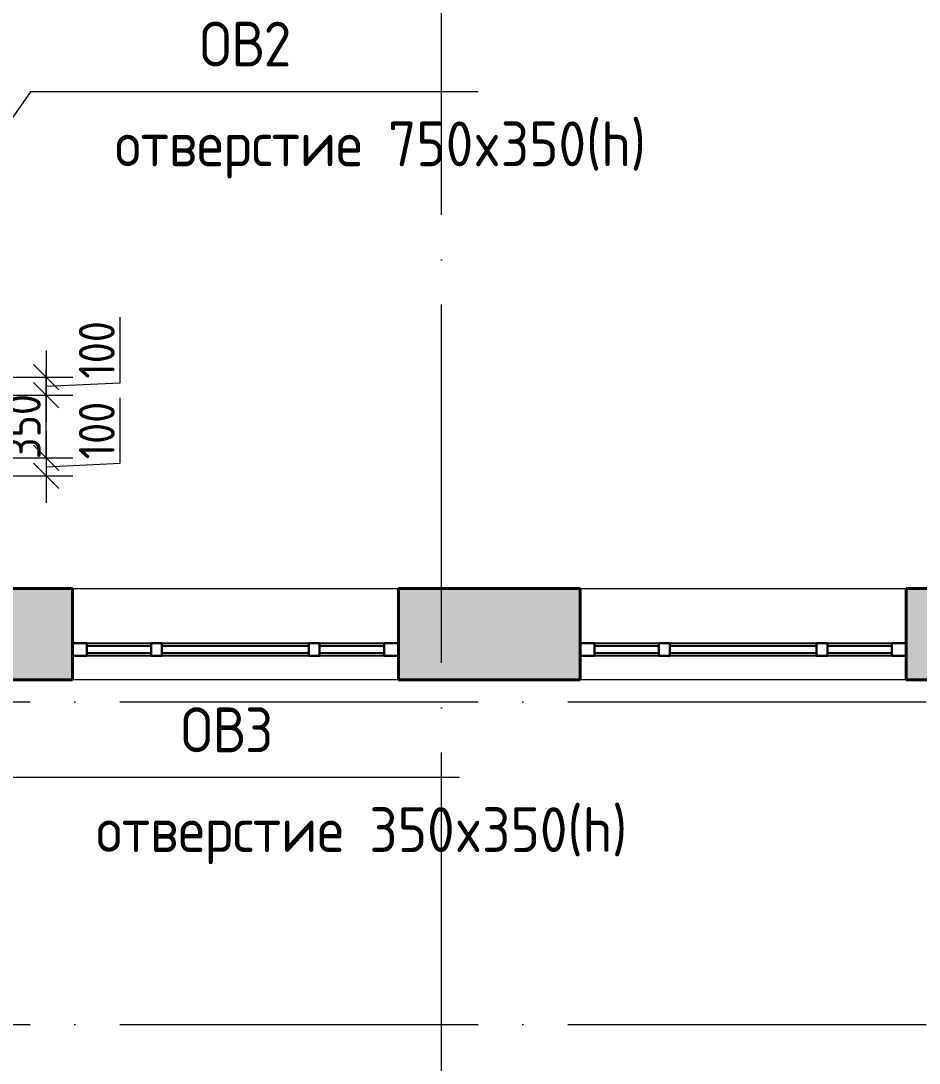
# Model space of a CAD drawing. Header units: millimetres. Extents: x 3050 to 430575, y -569542 to 36130.
# Drawn here: x 287782 to 292796, y -430531 to -424715 of the extents above; entities that cross this region are included whole.
import ezdxf

# ---------------------------------------------------------------- set-up
doc = ezdxf.new("R2010")
doc.units = ezdxf.units.MM
doc.linetypes.add('ADSK_Линия сетки', pattern=[25, 20, -2.5, 0, -2.5])
doc.linetypes.add('ADSK_Сверху', pattern=[4.5, 3, -1.5])
for name, color, linetype, lineweight in [('Витраж', 7, 'Continuous', 18), ('Марки', 7, 'Continuous', 20), ('Оси', 7, 'Continuous', 9), ('Панели витража', 7, 'Continuous', 18), ('Размеры', 7, 'Continuous', 9), ('Стены наружные', 7, 'Continuous', 18)]:
    doc.layers.add(name, color=color, linetype=linetype, lineweight=lineweight)
doc.styles.add('GOST Common', font='GOST_Common.ttf', dxfattribs={"width": 0.9, "height": 200})
doc.styles.add('ISOCPEUR_1', font='isocpeur.ttf', dxfattribs={"width": 0.9, "height": 250})
doc.dimstyles.new('ADSK_Основной_2_мм_Округление_до_1_мм', dxfattribs={"dimscale": 304.8, "dimtxt": 201.142999, "dimasz": 0.463911, "dimexe": 0.492126, "dimexo": 0.492126, "dimgap": 0.098425, "dimtad": 1, "dimdec": 0, "dimdsep": 46, "dimtxsty": 'GOST Common', "dimblk1": 'OBLIQUE', "dimblk2": 'OBLIQUE', "dimsah": 1, "dimcen": 0.09, "dimdle": 0.492126, "dimazin": 2, "dimtfac": 1, "dimtdec": 4, "dimtix": 1, "dimtmove": 0, "dimatfit": 3, "dimfxl": 1, "dimtvp": 1, "dimtolj": 1, "dimtzin": 0, "dimlwd": 20, "dimlwe": 20, "dimarcsym": 2})
doc.dimstyles.new('ADSK_Основной_2_мм_Округление_до_1_мм_1', dxfattribs={"dimscale": 304.8, "dimtxt": 201.142999, "dimasz": 0.463911, "dimexe": 0.492126, "dimexo": 0.492126, "dimgap": 0.098425, "dimtad": 1, "dimdec": 0, "dimdsep": 46, "dimtxsty": 'GOST Common', "dimblk1": 'OBLIQUE', "dimblk2": 'OBLIQUE', "dimsah": 1, "dimcen": 0.09, "dimdle": 0.492126, "dimazin": 2, "dimtfac": 1, "dimtdec": 4, "dimtix": 1, "dimtmove": 1, "dimatfit": 3, "dimfxl": 1, "dimtvp": 1, "dimtolj": 1, "dimtzin": 0, "dimlwd": 20, "dimlwe": 20, "dimarcsym": 2})

# ---------------------------------------------------------------- blocks, each defined once
blk = doc.blocks.new('Прямоугольный импост - 70х20_60мм-1225109-04 План 4-го этажа маркировочный')
at = {"layer": 'Витраж', "color": 253, "linetype": 'ADSK_Сверху', "true_color": 0xaaaaaa}
for p, q in [((39704.5, 2434.5), (39704.5, 2364.5)), ((39784.5, 2434.5), (39704.5, 2434.5)), ((40174.5, 2434.5), (40144.5, 2434.5)), ((39784.5, 2364.5), (39704.5, 2364.5)), ((40174.5, 2364.5), (40144.5, 2364.5))]:
    blk.add_line(p, q, dxfattribs=at)
blk = doc.blocks.new('Прямоугольный импост - 70х20_60мм-1424711-04 План 4-го этажа маркировочный')
at = {"layer": 'Витраж', "color": 253, "linetype": 'ADSK_Сверху', "true_color": 0xaaaaaa}
for p, q in [((-80, 35), (0, 35)), ((0, 35), (0, -35)), ((0, -35), (-80, -35))]:
    blk.add_line(p, q, dxfattribs=at)
blk = doc.blocks.new('Прямоугольный импост - 70х20_60мм-1424712-04 План 4-го этажа маркировочный')
at = {"layer": 'Витраж', "color": 253, "linetype": 'ADSK_Сверху', "true_color": 0xaaaaaa}
for p, q in [((0, 35), (-80, 35)), ((0, -35), (0, 35)), ((-80, -35), (0, -35))]:
    blk.add_line(p, q, dxfattribs=at)
blk = doc.blocks.new('Прямоугольный импост - 70х20_60мм-1225111-04 План 4-го этажа маркировочный')
at = {"layer": 'Витраж', "color": 253, "linetype": 'ADSK_Сверху', "true_color": 0xaaaaaa}
for p, q in [((40204.5, 2434.5), (40174.5, 2434.5)), ((41054.5, 2434.5), (41024.5, 2434.5)), ((40204.5, 2364.5), (40174.5, 2364.5)), ((41054.5, 2364.5), (41024.5, 2364.5))]:
    blk.add_line(p, q, dxfattribs=at)
blk = doc.blocks.new('Прямоугольный импост - 70х20_60мм-1225113-04 План 4-го этажа маркировочный')
at = {"layer": 'Витраж', "color": 253, "linetype": 'ADSK_Сверху', "true_color": 0xaaaaaa}
for p, q in [((41084.5, 2434.5), (41054.5, 2434.5)), ((41524.5, 2434.5), (41444.5, 2434.5)), ((41524.5, 2364.5), (41524.5, 2434.5)), ((41084.5, 2364.5), (41054.5, 2364.5)), ((41524.5, 2364.5), (41444.5, 2364.5))]:
    blk.add_line(p, q, dxfattribs=at)
blk = doc.blocks.new('Прямоугольный импост - 70х60мм-1424709-04 План 4-го этажа маркировочный')
at = {"layer": 'Витраж', "color": 253, "linetype": 'ADSK_Сверху', "true_color": 0xaaaaaa}
for p, q in [((-30, 35), (30, 35)), ((30, -35), (-30, -35))]:
    blk.add_line(p, q, dxfattribs=at)
blk = doc.blocks.new('Прямоугольный импост - 70х60мм-1225009-04 План 4-го этажа маркировочный')
at = {"layer": 'Витраж', "color": 253, "linetype": 'ADSK_Сверху', "true_color": 0xaaaaaa}
for p, q in [((41084.5, 2434.5), (41084.5, 2364.5)), ((41444.5, 2434.5), (41084.5, 2434.5)), ((41444.5, 2364.5), (41444.5, 2434.5)), ((41444.5, 2364.5), (41084.5, 2364.5))]:
    blk.add_line(p, q, dxfattribs=at)
blk = doc.blocks.new('Прямоугольный импост - 70х60мм-1242018-04 План 4-го этажа маркировочный')
at = {"layer": 'Витраж', "color": 253, "linetype": 'ADSK_Сверху', "true_color": 0xaaaaaa}
for p, q in [((40204.5, 2434.5), (40204.5, 2364.5)), ((41024.5, 2434.5), (40204.5, 2434.5)), ((41024.5, 2364.5), (41024.5, 2434.5)), ((41024.5, 2364.5), (40204.5, 2364.5))]:
    blk.add_line(p, q, dxfattribs=at)
blk = doc.blocks.new('Системная панель - _AR_Стекло_40мм_привязка по центру-V44-04 План 4-го этажа маркировочный')
at = {"layer": 'Панели витража', "lineweight": 30}
for p, q in [((180, 20), (-180, 20)), ((-180, 20), (-180, -20)), ((180, -20), (180, 20)), ((-180, -20), (180, -20))]:
    blk.add_line(p, q, dxfattribs=at)
blk = doc.blocks.new('Прямоугольный импост - 70х40_60мм-1229682-04 План 4-го этажа маркировочный')
at = {"layer": 'Витраж'}
for p, q in [((41084.5, 2434.5), (41444.5, 2434.5)), ((41084.5, 2364.5), (41444.5, 2364.5))]:
    blk.add_line(p, q, dxfattribs=at)
blk = doc.blocks.new('Прямоугольный импост - 70х20_60мм-1236776-04 План 4-го этажа маркировочный')
at = {"layer": 'Витраж', "lineweight": 30}
for p, q in [((-80, 35), (0, 35)), ((-80, -35), (-80, 35)), ((0, 35), (0, -35)), ((0, -35), (-80, -35))]:
    blk.add_line(p, q, dxfattribs=at)
blk = doc.blocks.new('Прямоугольный импост - 70х20_60мм-1236778-04 План 4-го этажа маркировочный')
at = {"layer": 'Витраж', "lineweight": 30}
for p, q in [((0, 35), (-80, 35)), ((-80, 35), (-80, -35)), ((0, -35), (0, 35)), ((-80, -35), (0, -35))]:
    blk.add_line(p, q, dxfattribs=at)
blk = doc.blocks.new('Прямоугольный импост - 70х40_60мм-1229821-04 План 4-го этажа маркировочный')
at = {"layer": 'Витраж'}
for p, q in [((39784.5, 2434.5), (40144.5, 2434.5)), ((39784.5, 2364.5), (40144.5, 2364.5))]:
    blk.add_line(p, q, dxfattribs=at)
blk = doc.blocks.new('Системная панель - _AR_Стекло_40мм_привязка по центру-V45-04 План 4-го этажа маркировочный')
at = {"layer": 'Панели витража', "lineweight": 30}
for p, q in [((410, 20), (-410, 20)), ((-410, 20), (-410, -20)), ((410, -20), (410, 20)), ((-410, -20), (410, -20))]:
    blk.add_line(p, q, dxfattribs=at)
blk = doc.blocks.new('Прямоугольный импост - 70х40_60мм-1229822-04 План 4-го этажа маркировочный')
at = {"layer": 'Витраж'}
for p, q in [((40204.5, 2434.5), (41024.5, 2434.5)), ((40204.5, 2364.5), (41024.5, 2364.5))]:
    blk.add_line(p, q, dxfattribs=at)
blk = doc.blocks.new('Прямоугольный импост - 70х60мм-1236773-04 План 4-го этажа маркировочный')
at = {"layer": 'Витраж', "lineweight": 30}
for p, q in [((-30, 35), (30, 35)), ((-30, -35), (-30, 35)), ((30, 35), (30, -35)), ((30, -35), (-30, -35))]:
    blk.add_line(p, q, dxfattribs=at)
blk = doc.blocks.new('_Oblique')
at = {"color": 0, "linetype": 'ByBlock', "lineweight": -2}
blk.add_line((-0.5, -0.5), (0.5, 0.5), dxfattribs=at)
blk = doc.blocks.new('*D10110')
at = {"layer": 'Defpoints', "color": 0, "lineweight": 40, "transparency": 16777216}
for p in [(287172.8, -426803.5), (287923.2, -426803.5), (287172.8, -427153.5)]:
    blk.add_point(p, dxfattribs=at)
at = {"layer": 'Размеры', "color": 0, "lineweight": 20, "transparency": 16777216}
for p, q in [((287923.2, -426803.5), (287923.2, -426662.1)), ((287322.8, -426803.5), (288073.2, -426803.5)), ((287923.2, -427153.5), (287923.2, -426803.5)), ((287322.8, -427153.5), (288073.2, -427153.5)), ((287923.2, -427153.5), (287923.2, -427294.9))]:
    blk.add_line(p, q, dxfattribs=at)
at = {"layer": 'Размеры', "color": 0, "lineweight": 20, "transparency": 16777216, "xscale": 141.4, "yscale": 141.4, "zscale": 141.4}
for p, rotation in [((287923.2, -426803.5), 270), ((287923.2, -427153.5), 90)]:
    blk.add_blockref('_Oblique', p, dxfattribs=dict(at, rotation=rotation))
at = {"layer": 'Размеры', "color": 0, "lineweight": 20, "transparency": 16777216, "insert": (287793.2, -426978.5), "char_height": 200, "width": 454.106, "attachment_point": 5, "rotation": 90, "style": 'GOST Common'}
blk.add_mtext('\\A1;350', dxfattribs=at)
blk = doc.blocks.new('*D12297')
at = {"layer": 'Defpoints', "color": 0, "transparency": 16777216}
for p in [(287183.7, -427153.5), (287183.9, -427253.6), (287923.2, -427253.6)]:
    blk.add_point(p, dxfattribs=at)
at = {"layer": 'Размеры', "color": 0, "lineweight": 20, "transparency": 16777216}
for p, q in [((288336.2, -427183.5), (288336.2, -426817.5)), ((287923.2, -427003.5), (287923.2, -427403.6)), ((287333.7, -427153.5), (288073.2, -427153.5)), ((287923.2, -427203.5), (288336.2, -427183.5)), ((287333.9, -427253.6), (288073.2, -427253.6))]:
    blk.add_line(p, q, dxfattribs=at)
at = {"layer": 'Размеры', "color": 0, "lineweight": 20, "transparency": 16777216, "xscale": 141.4, "yscale": 141.4, "zscale": 141.4}
for p, rotation in [((287923.2, -427153.5), 90), ((287923.2, -427253.6), 270)]:
    blk.add_blockref('_Oblique', p, dxfattribs=dict(at, rotation=rotation))
at = {"layer": 'Размеры', "color": 0, "transparency": 16777216, "insert": (288206.2, -427000.5), "char_height": 200, "attachment_point": 5, "rotation": 90, "style": 'GOST Common'}
blk.add_mtext('\\A1;100', dxfattribs=at)
blk = doc.blocks.new('*D12298')
at = {"layer": 'Defpoints', "color": 0, "transparency": 16777216}
for p in [(287183.7, -426703.5), (287183.9, -426803.5), (287923.2, -426803.5)]:
    blk.add_point(p, dxfattribs=at)
at = {"layer": 'Размеры', "color": 0, "lineweight": 20, "transparency": 16777216}
for p, q in [((288336.2, -426733.5), (288336.2, -426367.5)), ((287923.2, -426553.5), (287923.2, -426953.5)), ((287333.7, -426703.5), (288073.2, -426703.5)), ((287923.2, -426753.5), (288336.2, -426733.5)), ((287333.9, -426803.5), (288073.2, -426803.5))]:
    blk.add_line(p, q, dxfattribs=at)
at = {"layer": 'Размеры', "color": 0, "lineweight": 20, "transparency": 16777216, "xscale": 141.4, "yscale": 141.4, "zscale": 141.4}
for p, rotation in [((287923.2, -426703.5), 90), ((287923.2, -426803.5), 270)]:
    blk.add_blockref('_Oblique', p, dxfattribs=dict(at, rotation=rotation))
at = {"layer": 'Размеры', "color": 0, "transparency": 16777216, "insert": (288206.2, -426550.5), "char_height": 200, "attachment_point": 5, "rotation": 90, "style": 'GOST Common'}
blk.add_mtext('\\A1;100', dxfattribs=at)

msp = doc.modelspace()

# ---------------------------------------------------------------- hatches: boundary and pattern name
at = {"layer": 'Стены наружные', "true_color": 0xc0c0c0}
h = msp.add_hatch(color=9, dxfattribs=at)
h.paths.add_polyline_path([(307275.08, -428392.41), (307801.34, -428392.41), (307801.34, -427882.41), (306788.56, -427882.41), (306788.56, -428392.41), (306962.8, -428392.41)])
h.paths.add_polyline_path([(287815.04, -428392.41), (288069.84, -428392.41), (288069.84, -427882.41), (287692.6, -427882.41), (287692.6, -428392.41)])
h.paths.add_polyline_path([(289889.84, -428392.41), (290903.85, -428392.41), (290903.85, -427882.41), (289889.84, -427882.41), (289889.84, -428039.95)])
h.paths.add_polyline_path([(292723.85, -428392.41), (293727.11, -428392.41), (293727.11, -427882.41), (292723.85, -427882.41), (292723.85, -428039.95)])
h.paths.add_polyline_path([(321743.42, -428392.41), (321966.54, -428392.41), (321965.6, -427882.41), (320944.06, -427882.41), (320944.06, -428392.41), (321741.85, -428392.41)])
h.paths.add_polyline_path([(295547.11, -428392.41), (296537.32, -428392.41), (296537.32, -427882.41), (295547.11, -427882.41), (295547.11, -428039.95)])
h.paths.add_polyline_path([(298357.32, -428392.41), (299378.14, -428392.41), (299378.14, -427882.41), (298357.32, -427882.41), (298357.32, -428048.24)])
h.paths.add_polyline_path([(301198.14, -428392.41), (302149.42, -428392.41), (302149.42, -427882.41), (301198.14, -427882.41), (301198.14, -428086.41)])
h.paths.add_polyline_path([(303969.42, -428392.41), (304968.56, -428392.41), (304968.56, -427882.41), (303969.42, -427882.41), (303969.42, -428128.27)])
h.paths.add_polyline_path([(319124.06, -428392.41), (319124.06, -427882.41), (318107.24, -427882.41), (318107.24, -428392.41), (318789.37, -428392.41)])
h.paths.add_polyline_path([(309621.34, -428392.41), (310664.25, -428392.41), (310664.25, -427882.41), (309621.34, -427882.41), (309621.34, -428213.65)])
h.paths.add_polyline_path([(312484.25, -428392.41), (313474.22, -428392.41), (313474.22, -427882.41), (312484.25, -427882.41), (312484.25, -428256.89)])
h.paths.add_polyline_path([(316287.24, -428392.41), (316287.24, -427882.41), (315294.22, -427882.41), (315294.22, -428392.41), (315973.52, -428392.41)])

# ---------------------------------------------------------------- linework, layer by layer
at = {"layer": 'Марки', "color": 30, "true_color": 0xf26722}
for p, q in [((286789.62, -426607.8), (287838.08, -425109.9)), ((287834.62, -425108.17), (290334.62, -425108.17)), ((287729.77, -428934.6), (290229.77, -428934.6))]:
    msp.add_line(p, q, dxfattribs=at)
at = {"layer": 'Оси', "linetype": 'ADSK_Линия сетки', "ltscale": 100}
for p, q in [((290129.52, -435797.51), (290129.52, -408953.12)), ((268333.38, -428515.13), (336561.32, -428515.13)), ((268333.38, -430315.13), (336561.32, -430315.13))]:
    msp.add_line(p, q, dxfattribs=at)
at = {"layer": 'Стены наружные', "lineweight": 40}
for p, q in [((288069.84, -427882.41), (287182.6, -427882.41)), ((288069.84, -428392.41), (288069.84, -427882.41)), ((290903.85, -427882.41), (289889.84, -427882.41)), ((289889.84, -427882.41), (289889.84, -428392.41)), ((290903.85, -428392.41), (290903.85, -427882.41)), ((293727.11, -427882.41), (292723.85, -427882.41)), ((292723.85, -427882.41), (292723.85, -428392.41)), ((287692.6, -428392.41), (288069.84, -428392.41)), ((289889.84, -428392.41), (290903.85, -428392.41)), ((292723.85, -428392.41), (293727.11, -428392.41))]:
    msp.add_line(p, q, dxfattribs=at)
at = {"layer": 'Стены наружные'}
for p, q in [((288069.84, -427882.41), (289889.84, -427882.41)), ((290903.85, -427882.41), (292723.85, -427882.41)), ((289889.84, -428392.41), (288069.84, -428392.41)), ((292723.85, -428392.41), (290903.85, -428392.41))]:
    msp.add_line(p, q, dxfattribs=at)

# ---------------------------------------------------------------- block references
at = {"layer": 'Витраж', "color": 253, "linetype": 'ADSK_Сверху', "true_color": 0xaaaaaa}
for name, p in [('Прямоугольный импост - 70х20_60мм-1225109-04 План 4-го этажа маркировочный', (248365.39, -430621.92)), ('Прямоугольный импост - 70х60мм-1225009-04 План 4-го этажа маркировочный', (247065.39, -430621.92)), ('Прямоугольный импост - 70х20_60мм-1225111-04 План 4-го этажа маркировочный', (248365.39, -430621.92)), ('Прямоугольный импост - 70х60мм-1242018-04 План 4-го этажа маркировочный', (248365.39, -430621.92)), ('Прямоугольный импост - 70х20_60мм-1225113-04 План 4-го этажа маркировочный', (248365.39, -430621.92)), ('Прямоугольный импост - 70х60мм-1225009-04 План 4-го этажа маркировочный', (248365.39, -430621.92)), ('Прямоугольный импост - 70х20_60мм-1424712-04 План 4-го этажа маркировочный', (289889.84, -428222.41)), ('Прямоугольный импост - 70х20_60мм-1225109-04 План 4-го этажа маркировочный', (251199.39, -430621.92)), ('Прямоугольный импост - 70х60мм-1225009-04 План 4-го этажа маркировочный', (249899.39, -430621.92)), ('Прямоугольный импост - 70х20_60мм-1225111-04 План 4-го этажа маркировочный', (251199.39, -430621.92)), ('Прямоугольный импост - 70х60мм-1242018-04 План 4-го этажа маркировочный', (251199.39, -430621.92)), ('Прямоугольный импост - 70х20_60мм-1225113-04 План 4-го этажа маркировочный', (251199.39, -430621.92)), ('Прямоугольный импост - 70х60мм-1225009-04 План 4-го этажа маркировочный', (251199.39, -430621.92)), ('Прямоугольный импост - 70х20_60мм-1424712-04 План 4-го этажа маркировочный', (292723.85, -428222.41))]:
    msp.add_blockref(name, p, dxfattribs=at)
at = {"layer": 'Витраж', "color": 253, "linetype": 'ADSK_Сверху', "true_color": 0xaaaaaa, "extrusion": (0, 0, -1)}
for name, p in [('Прямоугольный импост - 70х20_60мм-1424711-04 План 4-го этажа маркировочный', (-288069.84, -428222.41)), ('Прямоугольный импост - 70х60мм-1424709-04 План 4-го этажа маркировочный', (-288539.84, -428222.41)), ('Прямоугольный импост - 70х60мм-1424709-04 План 4-го этажа маркировочный', (-289419.84, -428222.41)), ('Прямоугольный импост - 70х20_60мм-1424711-04 План 4-го этажа маркировочный', (-290903.85, -428222.41)), ('Прямоугольный импост - 70х60мм-1424709-04 План 4-го этажа маркировочный', (-291373.85, -428222.41)), ('Прямоугольный импост - 70х60мм-1424709-04 План 4-го этажа маркировочный', (-292253.85, -428222.41))]:
    msp.add_blockref(name, p, dxfattribs=at)
at = {"layer": 'Витраж', "extrusion": (0, 0, -1)}
for name, p in [('Прямоугольный импост - 70х20_60мм-1236776-04 План 4-го этажа маркировочный', (-288069.84, -428222.41)), ('Прямоугольный импост - 70х60мм-1236773-04 План 4-го этажа маркировочный', (-288539.84, -428222.41)), ('Прямоугольный импост - 70х60мм-1236773-04 План 4-го этажа маркировочный', (-289419.84, -428222.41)), ('Прямоугольный импост - 70х20_60мм-1236776-04 План 4-го этажа маркировочный', (-290903.85, -428222.41)), ('Прямоугольный импост - 70х60мм-1236773-04 План 4-го этажа маркировочный', (-291373.85, -428222.41)), ('Прямоугольный импост - 70х60мм-1236773-04 План 4-го этажа маркировочный', (-292253.85, -428222.41))]:
    msp.add_blockref(name, p, dxfattribs=at)
at = {"layer": 'Витраж'}
for name, p in [('Прямоугольный импост - 70х40_60мм-1229821-04 План 4-го этажа маркировочный', (248365.39, -430621.92)), ('Прямоугольный импост - 70х40_60мм-1229822-04 План 4-го этажа маркировочный', (248365.39, -430621.92)), ('Прямоугольный импост - 70х40_60мм-1229682-04 План 4-го этажа маркировочный', (248365.39, -430621.92)), ('Прямоугольный импост - 70х20_60мм-1236778-04 План 4-го этажа маркировочный', (289889.84, -428222.41)), ('Прямоугольный импост - 70х40_60мм-1229821-04 План 4-го этажа маркировочный', (251199.39, -430621.92)), ('Прямоугольный импост - 70х40_60мм-1229822-04 План 4-го этажа маркировочный', (251199.39, -430621.92)), ('Прямоугольный импост - 70х40_60мм-1229682-04 План 4-го этажа маркировочный', (251199.39, -430621.92)), ('Прямоугольный импост - 70х20_60мм-1236778-04 План 4-го этажа маркировочный', (292723.85, -428222.41))]:
    msp.add_blockref(name, p, dxfattribs=at)
at = {"layer": 'Панели витража', "rotation": 180}
for name, p in [('Системная панель - _AR_Стекло_40мм_привязка по центру-V44-04 План 4-го этажа маркировочный', (288329.84, -428222.41)), ('Системная панель - _AR_Стекло_40мм_привязка по центру-V45-04 План 4-го этажа маркировочный', (288979.84, -428222.41)), ('Системная панель - _AR_Стекло_40мм_привязка по центру-V44-04 План 4-го этажа маркировочный', (289629.84, -428222.41)), ('Системная панель - _AR_Стекло_40мм_привязка по центру-V44-04 План 4-го этажа маркировочный', (291163.85, -428222.41)), ('Системная панель - _AR_Стекло_40мм_привязка по центру-V45-04 План 4-го этажа маркировочный', (291813.85, -428222.41)), ('Системная панель - _AR_Стекло_40мм_привязка по центру-V44-04 План 4-го этажа маркировочный', (292463.85, -428222.41))]:
    msp.add_blockref(name, p, dxfattribs=at)

# ---------------------------------------------------------------- texts
at = {"layer": 'Марки', "color": 30, "lineweight": 40, "true_color": 0xf26722, "style": 'ISOCPEUR_1', "width": 0.9}
for s, p in [('ОВ', (288780.7, -424969.15)), ('2', (289137.89, -424969.15)), ('отверстие 750x350(h)', (288307.3, -425526)), ('ОВ', (288675.86, -428795.58)), ('3', (289033.05, -428795.58)), ('отверстие 350x350(h)', (288202.46, -429352.43))]:
    msp.add_text(s, height=250, dxfattribs=at).set_placement(p)

# ---------------------------------------------------------------- dimensions: what is measured, and where the dimension line sits
at = {"layer": 'Размеры', "color": 18, "true_color": 0x000000}
for base, p1, p2, picture, middle in [((287923.25, -426803.52), (287183.68, -426703.47), (287183.87, -426803.52), '*D12298', (288336.2, -426703.47)), ((287923.25, -427253.57), (287183.68, -427153.52), (287183.87, -427253.57), '*D12297', (288336.2, -427153.52))]:
    dim = msp.add_linear_dim(base=base, p1=p1, p2=p2, angle=90, dimstyle='ADSK_Основной_2_мм_Округление_до_1_мм_1', override={"dimpost": '<>'}, dxfattribs=at)
    dim.commit()
    dim.dimension.update_dxf_attribs({"geometry": picture, "text_midpoint": middle, "dimtype": 160})
at = {"layer": 'Размеры', "lineweight": 20}
dim = msp.add_linear_dim(base=(287923.25, -426803.52), p1=(287172.75, -427153.52), p2=(287172.75, -426803.52), angle=90, dimstyle='ADSK_Основной_2_мм_Округление_до_1_мм', override={"dimpost": '<>', "dimfxl": 930}, dxfattribs=at)
dim.commit()
dim.dimension.update_dxf_attribs({"geometry": '*D10110', "text_midpoint": (287793.25, -426978.52)})

doc.saveas('drawing.dxf')
